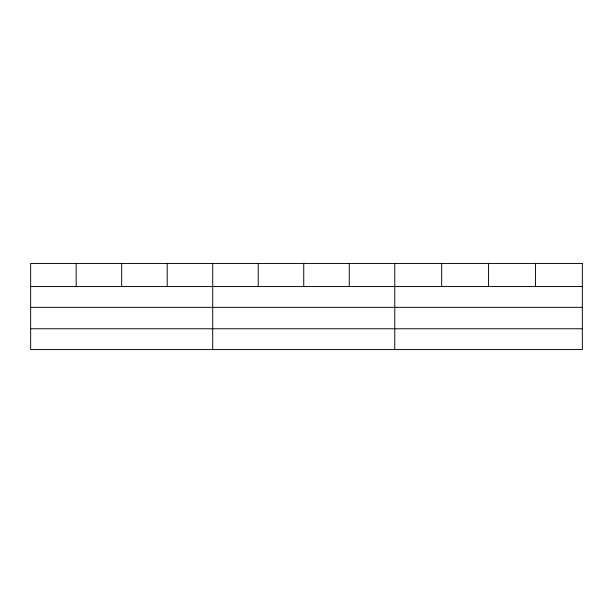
<?xml version="1.0" encoding="UTF-8"?>
<svg xmlns="http://www.w3.org/2000/svg" width="613" height="613" viewBox="0 0 613 613"><rect width="100%" height="100%" fill="white"/><g stroke="black" fill="none" stroke-linecap="round" stroke-linejoin="round"><path stroke-width="0.92" d="M30.65 286.555L582.35 286.555M30.65 307.343L582.35 307.343M30.65 328.767L582.35 328.767M535.455 263.444L535.455 286.555M488.561 263.444L488.561 286.555M441.666 263.444L441.666 286.555M394.772 263.444L394.772 349.556M349.257 263.444L349.257 286.555M303.741 263.444L303.741 286.555M258.226 263.444L258.226 286.555M212.711 263.444L212.711 349.556M167.196 263.444L167.196 286.555M121.681 263.444L121.681 286.555M76.165 263.444L76.165 286.555M582.35 263.444L30.65 263.444L30.65 349.556L582.35 349.556L582.35 263.444"/></g></svg>
